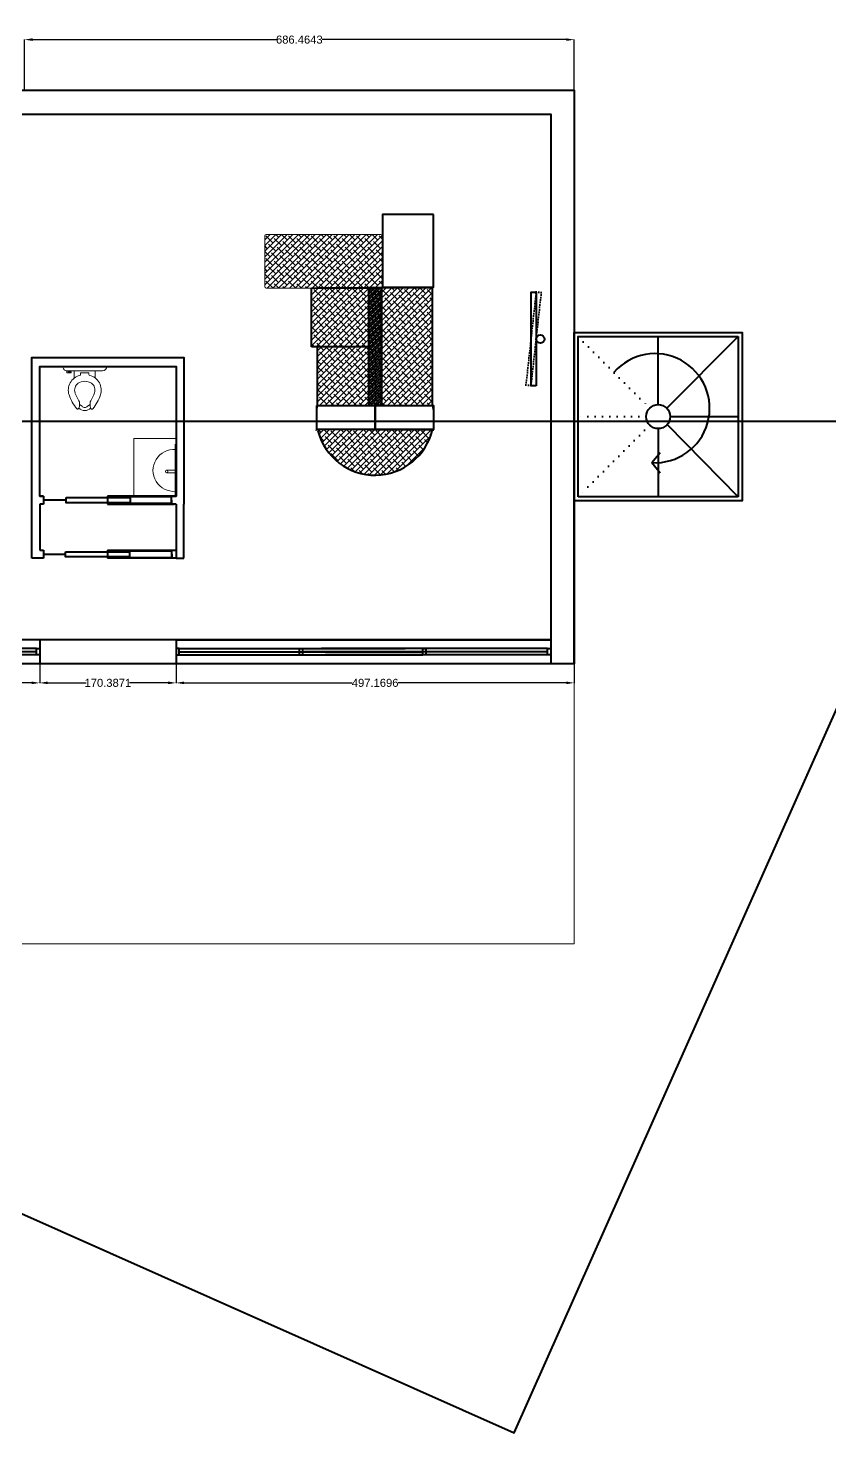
# Model space of a CAD drawing. Header units: inches. Extents: x -422522 to 22891, y -2973 to 414515.
# Drawn here: x 17667 to 18668, y 7134 to 8890 of the extents above; entities that cross this region are included whole.
import ezdxf

# ---------------------------------------------------------------- set-up
doc = ezdxf.new("R2010")
doc.units = ezdxf.units.IN
doc.header["$MEASUREMENT"] = 0
doc.linetypes.add('ACAD_ISO07W100', pattern=[3, 0, -3])
doc.layers.get('0').update_dxf_attribs({"lineweight": 40})
doc.layers.add('ARREDAMENTO', color=8, linetype='Continuous', lineweight=13)
doc.layers.add('Oggetto', color=7, linetype='Continuous')
doc.styles.add('ARCH', font='txt')
doc.styles.get("Standard").update_dxf_attribs({"font": 'Arial.ttf'})
doc.dimstyles.get("Standard").update_dxf_attribs({"dimtxt": 10, "dimasz": 10, "dimexe": 0.18, "dimexo": 0.0625, "dimgap": 0.09, "dimtad": 0, "dimtih": 1, "dimtoh": 1, "dimdec": 4, "dimzin": 0, "dimdsep": 46, "dimtxsty": 'Standard', "dimcen": 0.09, "dimadec": 0, "dimazin": 0, "dimtfac": 1, "dimtdec": 4, "dimtofl": 0, "dimtmove": 0, "dimatfit": 3, "dimfxl": 1, "dimtolj": 1, "dimtzin": 0, "dimarcsym": 0})

# ---------------------------------------------------------------- blocks, each defined once
blk = doc.blocks.new('block 32')
at = {"layer": 'Oggetto', "color": 7, "lineweight": 13, "true_color": 0xffffff}
blk.add_open_spline([(619.7, 908), (619.7, 909.1), (618.8, 910), (617.7, 910)], degree=3, dxfattribs=at)
blk = doc.blocks.new('block 33')
at = {"layer": 'Oggetto', "color": 7, "lineweight": 13, "true_color": 0xffffff}
blk.add_open_spline([(474.7, 910), (473.6, 910), (472.7, 909.1), (472.7, 908)], degree=3, dxfattribs=at)
blk = doc.blocks.new('block 34')
at = {"layer": 'Oggetto', "color": 7, "lineweight": 13, "true_color": 0xffffff}
blk.add_lwpolyline([(474.7, 910), (617.7, 910)], dxfattribs=at)
blk = doc.blocks.new('block 35')
at = {"layer": 'Oggetto', "color": 7, "lineweight": 13, "true_color": 0xffffff}
blk.add_lwpolyline([(472.7, 876.7), (472.7, 908)], dxfattribs=at)
blk = doc.blocks.new('block 36')
at = {"layer": 'Oggetto', "color": 7, "lineweight": 13, "true_color": 0xffffff}
blk.add_lwpolyline([(619.7, 876.7), (619.7, 908)], dxfattribs=at)
blk = doc.blocks.new('block 37')
at = {"layer": 'Oggetto', "color": 7, "lineweight": 13, "true_color": 0xffffff}
blk.add_lwpolyline([(472.7, 845), (472.7, 876.3)], dxfattribs=at)
blk = doc.blocks.new('block 38')
at = {"layer": 'Oggetto', "color": 7, "lineweight": 13, "true_color": 0xffffff}
blk.add_lwpolyline([(619.7, 845), (619.7, 876.3)], dxfattribs=at)
blk = doc.blocks.new('block 39')
at = {"layer": 'Oggetto', "color": 7, "lineweight": 13, "true_color": 0xffffff}
blk.add_open_spline([(617.7, 843), (618.8, 843), (619.7, 843.9), (619.7, 845)], degree=3, dxfattribs=at)
blk = doc.blocks.new('block 40')
at = {"layer": 'Oggetto', "color": 7, "lineweight": 13, "true_color": 0xffffff}
blk.add_open_spline([(472.7, 845), (472.7, 843.9), (473.6, 843), (474.7, 843)], degree=3, dxfattribs=at)
blk = doc.blocks.new('block 41')
at = {"layer": 'Oggetto', "color": 7, "lineweight": 13, "true_color": 0xffffff}
blk.add_lwpolyline([(617.7, 843), (474.7, 843)], dxfattribs=at)
blk = doc.blocks.new('block 42')
at = {"layer": 'Oggetto', "color": 7, "lineweight": 13, "true_color": 0xffffff}
blk.add_lwpolyline([(619.7, 876.7), (619.7, 876.3)], dxfattribs=at)
blk = doc.blocks.new('block 43')
at = {"layer": 'Oggetto', "color": 7, "lineweight": 13, "true_color": 0xffffff}
blk.add_lwpolyline([(472.7, 876.7), (472.7, 876.3)], dxfattribs=at)
blk = doc.blocks.new('15PTOI06')
for p, q in [((8, 8.5), (8, -8.5)), ((11.5, 5), (8, 5)), ((9, 2), (9.765178, 2)), ((9, -2), (9, 2)), ((23.431562, 2.5), (24.727861, 2.5)), ((24.931034, 1.327586), (24.062054, 2.5)), ((11.5, -5), (8, -5)), ((9, -6.5), (8.5, -6.5)), ((8.5, -6.5), (8.5, -8)), ((9.765178, -2), (9, -2)), ((9, -8.5), (9, -6.5)), ((23.431562, -2.5), (24.690476, -2.5)), ((24.931034, -1.327586), (24.062054, -2.5)), ((8.5, -8), (8, -8)), ((8, -8.5), (9, -8.5))]:
    blk.add_line(p, q)
for centre, radius, start, end in [((6, 8.5), 2, 0, 90), ((17.25, 0.65), 7.210062, 71.816347, 166.116636), ((12, -13.75), 22.534695, 51.265418, 70.559965), ((9.765178, 2.5), 0.5, 270, 346.116636), ((19.118098, 0), 6.118098, 147.797266, 212.202734), ((17.25, 0.65), 4.210062, 71.816347, 142.891702), ((12, -13.75), 19.534695, 57.937508, 70.559965), ((23.431562, 4.5), 2, 237.937508, 270), ((24.727861, 4.5), 2, 270, 314.939898), ((23.666667, 0), 1.833333, 313.602819, 46.397181), ((23.166667, 0), 3.833333, 313.602819, 46.397181), ((25.787408, 3.438228), 0.5, 314.939898, 51.265418), ((9.765178, -2.5), 0.5, 13.883364, 90), ((17.25, -0.65), 7.210062, 193.883364, 288.183653), ((17.25, -0.65), 4.210062, 217.108298, 288.183653), ((12, 13.75), 19.534695, 289.440035, 302.062492), ((12, 13.75), 22.534695, 289.440035, 308.665009), ((23.431562, -4.5), 2, 90, 122.062492), ((24.690476, -4.5), 2, 44.162471, 90), ((25.766527, -3.454957), 0.5, 308.665009, 44.162471), ((6, -8.5), 2, 270, 0)]:
    blk.add_arc(centre, radius, start, end)
at = {"style": 'ARCH'}
for tag, p, flags in [('ITEM', (0, -19.5), 3), ('ROOM_NUMBER', (0, -28.5), 1)]:
    blk.add_attdef(tag, p, '', height=6, dxfattribs=dict(at, flags=flags))
blk = doc.blocks.new('*D42')
at = {"color": 0, "lineweight": -2, "transparency": 16777216}
for p, q in [((17042.4, 8106.7), (17042.4, 8071.4)), ((17681.3, 8099.4), (17681.3, 8071.4)), ((17052.4, 8071.6), (17333.2, 8071.6)), ((17671.3, 8071.6), (17390.5, 8071.6))]:
    blk.add_line(p, q, dxfattribs=at)
at = {"color": 0, "transparency": 16777216}
for points in [[(17052.4, 8073.3), (17052.4, 8070), (17042.4, 8071.6)], [(17671.3, 8073.3), (17671.3, 8070), (17681.3, 8071.6)]]:
    blk.add_solid(points, dxfattribs=at)
at = {"layer": 'Defpoints', "color": 0, "transparency": 16777216}
for p in [(17042.4, 8106.8), (17681.3, 8099.4), (17681.3, 8071.6)]:
    blk.add_point(p, dxfattribs=at)
at = {"color": 0, "transparency": 16777216, "insert": (17361.9, 8071.6), "char_height": 10, "attachment_point": 5}
blk.add_mtext('\\A1;638.9090', dxfattribs=at)
blk = doc.blocks.new('*D43')
at = {"color": 0, "lineweight": -2, "transparency": 16777216}
for p, q in [((17681.3, 8095.3), (17681.3, 8071.4)), ((17851.7, 8095.3), (17851.7, 8071.4)), ((17691.3, 8071.6), (17739.3, 8071.6)), ((17841.7, 8071.6), (17793.7, 8071.6))]:
    blk.add_line(p, q, dxfattribs=at)
at = {"color": 0, "transparency": 16777216}
for points in [[(17691.3, 8073.3), (17691.3, 8070), (17681.3, 8071.6)], [(17841.7, 8073.3), (17841.7, 8070), (17851.7, 8071.6)]]:
    blk.add_solid(points, dxfattribs=at)
at = {"layer": 'Defpoints', "color": 0, "transparency": 16777216}
for p in [(17681.3, 8095.4), (17851.7, 8095.4), (17851.7, 8071.6)]:
    blk.add_point(p, dxfattribs=at)
at = {"color": 0, "transparency": 16777216, "insert": (17766.5, 8071.6), "char_height": 10, "attachment_point": 5}
blk.add_mtext('\\A1;170.3871', dxfattribs=at)
blk = doc.blocks.new('*D44')
at = {"color": 0, "lineweight": -2, "transparency": 16777216}
for p, q in [((17851.7, 8095.3), (17851.7, 8071.4)), ((18348.9, 8095.3), (18348.9, 8071.4)), ((17861.7, 8071.6), (18071.5, 8071.6)), ((18338.9, 8071.6), (18129.1, 8071.6))]:
    blk.add_line(p, q, dxfattribs=at)
at = {"color": 0, "transparency": 16777216}
for points in [[(17861.7, 8073.3), (17861.7, 8070), (17851.7, 8071.6)], [(18338.9, 8073.3), (18338.9, 8070), (18348.9, 8071.6)]]:
    blk.add_solid(points, dxfattribs=at)
at = {"layer": 'Defpoints', "color": 0, "transparency": 16777216}
for p in [(17851.7, 8095.4), (18348.9, 8095.4), (18348.9, 8071.6)]:
    blk.add_point(p, dxfattribs=at)
at = {"color": 0, "transparency": 16777216, "insert": (18100.3, 8071.6), "char_height": 10, "attachment_point": 5}
blk.add_mtext('\\A1;497.1696', dxfattribs=at)
blk = doc.blocks.new('*D52')
at = {"color": 0, "lineweight": -2, "transparency": 16777216}
for p, q in [((17662.4, 8812.3), (17662.4, 8875.5)), ((17672.4, 8875.3), (17977, 8875.3)), ((18338.9, 8875.3), (18034.3, 8875.3)), ((18348.9, 8812.2), (18348.9, 8875.5))]:
    blk.add_line(p, q, dxfattribs=at)
at = {"color": 0, "transparency": 16777216}
for points in [[(17672.4, 8877), (17672.4, 8873.7), (17662.4, 8875.3)], [(18338.9, 8877), (18338.9, 8873.7), (18348.9, 8875.3)]]:
    blk.add_solid(points, dxfattribs=at)
at = {"layer": 'Defpoints', "color": 0, "transparency": 16777216}
for p in [(18348.9, 8875.3), (17662.4, 8812.2), (18348.9, 8812.1)]:
    blk.add_point(p, dxfattribs=at)
at = {"color": 0, "transparency": 16777216, "insert": (18005.6, 8875.3), "char_height": 10, "attachment_point": 5}
blk.add_mtext('\\A1;686.4643', dxfattribs=at)

msp = doc.modelspace()

# ---------------------------------------------------------------- hatches: boundary and pattern name
at = {"lineweight": -2}
h = msp.add_hatch(dxfattribs=at)
h.set_pattern_fill('ANSI38', color=0, scale=40)
h.set_pattern_definition([(45, (7931.691, 5623.31), (-3.535534, 3.535534), []), (135, (7931.691, 5623.31), (-10.6066017, 3.535534), [12.5, -7.5])])
h.paths.add_polyline_path([(18092.11559, 8565.01048), (18034.02539, 8565.01048), (18020.88614, 8564.92109), (18020.88614, 8491.51048), (18092.11559, 8491.51048)])
h.paths.add_polyline_path([(18092.11559, 8491.51048), (18028.43599, 8491.51048), (18028.43599, 8418.19439), (18092.11559, 8418.19439)])
h.paths.add_polyline_path([(18171.89151, 8388.22986), (18092.11559, 8388.22986), (18028.43599, 8388.22986), (18028.88405, 8386.39064, 0.7856288524)])
edge = h.paths.add_edge_path()
edge.add_spline(control_points=[(18109.37768, 8630.0108), (18109.37768, 8631.11733), (18108.48436, 8632.01278), (18107.37784, 8632.01278)], knot_values=[0, 0, 0, 0, 1, 1, 1, 1], degree=3, periodic=0)
edge.add_line((18107.37784, 8632.01278), (17964.38033, 8632.01278))
edge.add_spline(control_points=[(17964.38033, 8632.01278), (17963.27594, 8632.01278), (17962.37836, 8631.11733), (17962.37836, 8630.0108)], knot_values=[0, 0, 0, 0, 1, 1, 1, 1], degree=3, periodic=0)
edge.add_line((17962.37836, 8630.0108), (17962.37836, 8598.71258))
edge.add_line((17962.37836, 8598.71258), (17962.37836, 8598.31175))
edge.add_line((17962.37836, 8598.31175), (17962.37836, 8567.01033))
edge.add_spline(control_points=[(17962.37836, 8567.01033), (17962.37836, 8565.90594), (17963.27594, 8565.01048), (17964.38033, 8565.01048)], knot_values=[0, 0, 0, 0, 1, 1, 1, 1], degree=3, periodic=0)
edge.add_line((17964.38033, 8565.01048), (18092.11559, 8565.01048))
edge.add_line((18092.11559, 8565.01048), (18092.11559, 8565.19439))
edge.add_line((18092.11559, 8565.19439), (18108.21755, 8565.19439))
edge.add_spline(control_points=[(18108.21755, 8565.19439), (18108.90322, 8565.51158), (18109.37768, 8566.20547), (18109.37768, 8567.01033)], knot_values=[0, 0, 0, 0, 0.7287827041, 0.7287827041, 0.7287827041, 0.7287827041], degree=3, periodic=0)
edge.add_line((18109.37768, 8567.01033), (18109.37768, 8630.0108))
h.paths.add_polyline_path([(18172.11559, 8565.01048), (18108.43599, 8565.01048), (18108.43599, 8418.19439), (18172.11559, 8418.19439)])
h = msp.add_hatch()
h.set_pattern_fill('ANSI38', color=0, scale=20)
h.set_pattern_definition([(45, (7931.6911, 5623.31), (-1.76776695, 1.76776695), []), (135, (7931.6911, 5623.31), (-5.30330086, 1.76776695), [6.25, -3.75])])
h.paths.add_polyline_path([(18108.43599, 8565.01048), (18092.11559, 8565.01048), (18092.11559, 8418.19439), (18108.43599, 8418.19439)])

# ---------------------------------------------------------------- linework, layer by layer
for p, q in [((18020.88614, 8564.92109), (18034.02539, 8565.01048)), ((18020.88614, 8491.51048), (18020.88614, 8564.92109)), ((18028.43599, 8565.01048), (18108.43599, 8565.01048)), ((18172.11559, 8565.01048), (18092.11559, 8565.01048)), ((18092.11559, 8565.01048), (18092.11559, 8418.19439)), ((18108.43599, 8565.19439), (18108.43599, 8418.19439)), ((18172.11559, 8418.01048), (18172.11559, 8565.01048)), ((18353.86394, 8504.26781), (18553.86394, 8504.26781)), ((18353.86394, 8304.26781), (18353.86394, 8504.26781)), ((18453.86394, 8419.26781), (18453.86394, 8504.26781)), ((18464.47055, 8414.87441), (18553.86394, 8504.26781)), ((18553.86394, 8504.26781), (18553.86394, 8304.26781)), ((17671.30726, 8477.98348), (17861.436, 8477.98348)), ((18092.11559, 8491.51048), (18020.88614, 8491.51048)), ((18028.43599, 8418.01048), (18028.43599, 8491.51048)), ((17681.30723, 8466.78149), (17851.69435, 8466.78149)), ((17851.69435, 8465.5795), (17851.69435, 8304.97851)), ((18465.04428, 8394.26781), (18553.86394, 8304.26781)), ((18468.86394, 8404.26781), (18553.86394, 8404.26781)), ((18092.11559, 8388.22986), (18028.43599, 8388.22986)), ((18028.88405, 8386.39064), (18028.43599, 8388.22986)), ((18092.11559, 8388.22986), (18172.11559, 8388.22986)), ((18453.86394, 8389.26781), (18453.86394, 8304.26781)), ((17851.53415, 8304.9785), (17851.53415, 8369.82803)), ((18446.02083, 8346.76781), (18456.2009, 8359.45431)), ((18446.02083, 8346.76781), (18456.2009, 8334.08131)), ((17681.30726, 8304.97851), (17686.08078, 8304.97851)), ((17681.30726, 8304.97851), (17686.08078, 8304.97851)), ((17686.08078, 8304.97851), (17686.08078, 8294.97851)), ((17766.08078, 8304.97851), (17769.21895, 8304.97851)), ((17766.08078, 8304.97851), (17766.08078, 8294.97851)), ((17766.08078, 8304.97851), (17851.69435, 8304.97851)), ((17846.08078, 8303.97851), (17766.08078, 8303.97851)), ((17766.08078, 8303.97851), (17766.08078, 8295.97851)), ((17791.30726, 8304.97851), (17781.30726, 8304.97851)), ((17799.08376, 8304.9785), (17851.53415, 8304.9785)), ((17846.08078, 8295.97851), (17846.08078, 8303.97851)), ((18553.86394, 8304.26781), (18353.86394, 8304.26781)), ((17671.43644, 8227.38968), (17671.43644, 8294.97851)), ((17681.43644, 8294.97851), (17681.43644, 8237.38968)), ((17714.31857, 8299.91074), (17686.08078, 8299.91074)), ((17766.08078, 8295.97851), (17846.08078, 8295.97851)), ((17766.08078, 8294.97851), (17791.30726, 8294.97851)), ((17769.21895, 8294.97851), (17849.21895, 8294.97851)), ((17846.08078, 8299.97851), (17846.08078, 8295.97851)), ((17851.82353, 8294.97851), (17851.82353, 8227.38968)), ((17861.56518, 8227.38968), (17861.56518, 8294.97851)), ((17681.43644, 8237.38968), (17686.16904, 8237.38968)), ((17686.16904, 8237.38968), (17686.16904, 8227.38968)), ((17713.60437, 8232.21012), (17686.16904, 8232.21012)), ((17766.16904, 8237.38968), (17766.16904, 8227.38968)), ((17766.16904, 8237.38968), (17851.82353, 8237.38968)), ((17846.16904, 8236.38968), (17766.16904, 8236.38968)), ((17766.16904, 8236.38968), (17766.16904, 8228.38968)), ((17846.16904, 8228.38968), (17846.16904, 8236.38968)), ((17846.16904, 8232.38968), (17846.16904, 8228.38968)), ((17681.43644, 8227.38968), (17671.43644, 8227.38968)), ((17686.16904, 8227.38968), (17681.43644, 8227.38968)), ((17766.16904, 8228.38968), (17846.16904, 8228.38968)), ((17851.82353, 8227.38968), (17766.16904, 8227.38968)), ((17851.82353, 8227.38968), (17861.56518, 8227.38968)), ((17677.30726, 8110.60806), (17292.13996, 8110.60806)), ((17677.30726, 8110.40806), (17293.76173, 8110.40806)), ((17677.30726, 8114.60806), (17313.50198, 8114.60806)), ((17677.30726, 8110.60806), (17677.30726, 8114.60806)), ((17677.30726, 8114.60806), (17681.30726, 8114.60806)), ((17677.30726, 8106.60806), (17677.30726, 8110.60806)), ((17677.30726, 8110.60806), (17677.30726, 8110.40806)), ((17681.30726, 8125.54615), (17681.30726, 8095.37692)), ((17851.69435, 8125.54615), (17851.69435, 8095.37692)), ((17851.69435, 8125.54615), (18319.5622, 8125.54615)), ((17855.69435, 8114.46154), (17851.69435, 8114.46154)), ((17851.69435, 8114.46154), (17851.69435, 8106.46154)), ((17855.69435, 8110.46154), (17855.69435, 8114.46154)), ((17855.69435, 8114.46154), (18137.95857, 8114.46154)), ((17855.69435, 8106.46154), (17855.69435, 8110.46154)), ((17855.69435, 8110.46154), (18159.32059, 8110.46154)), ((17855.69435, 8110.46154), (17855.69435, 8110.26154)), ((17855.69435, 8110.26154), (18157.69882, 8110.26154)), ((18005.69435, 8106.46154), (18005.69435, 8114.46154)), ((18005.69435, 8114.46154), (18009.69435, 8114.46154)), ((18009.69435, 8114.46154), (18009.69435, 8106.46154)), ((18315.5622, 8110.46154), (18011.93597, 8110.46154)), ((18315.5622, 8110.26154), (18013.55773, 8110.26154)), ((18315.5622, 8114.46154), (18033.29799, 8114.46154)), ((18159.69435, 8106.46154), (18159.69435, 8114.46154)), ((18159.69435, 8114.46154), (18163.69435, 8114.46154)), ((18163.69435, 8114.46154), (18163.69435, 8106.46154)), ((18315.5622, 8110.46154), (18315.5622, 8114.46154)), ((18315.5622, 8114.46154), (18319.5622, 8114.46154)), ((18315.5622, 8106.46154), (18315.5622, 8110.46154)), ((18315.5622, 8110.46154), (18315.5622, 8110.26154)), ((18319.5622, 8125.54615), (18319.5622, 8095.37692)), ((17677.30726, 8106.60806), (17318.1352, 8106.60806)), ((17677.30726, 8106.60806), (17527.30726, 8106.60806)), ((17681.30726, 8106.60806), (17677.30726, 8106.60806)), ((17851.69435, 8106.46154), (17855.69435, 8106.46154)), ((17855.69435, 8106.46154), (18133.32535, 8106.46154)), ((17855.69435, 8106.46154), (18005.69435, 8106.46154)), ((18009.69435, 8106.46154), (18159.69435, 8106.46154)), ((18315.5622, 8106.46154), (18037.9312, 8106.46154)), ((18319.5622, 8106.46154), (18315.5622, 8106.46154))]:
    msp.add_line(p, q)
at = {"linetype": 'ACAD_ISO07W100', "ltscale": 3}
for p, q in [((18353.86394, 8504.26781), (18443.1736, 8414.79001)), ((18438.86394, 8404.26781), (18353.86394, 8404.26781)), ((18443.25734, 8393.66121), (18353.86394, 8304.26781))]:
    msp.add_line(p, q, dxfattribs=at)
at = {"color": 5}
msp.add_line((17032.24719, 8398.641), (18690.7429, 8398.641), dxfattribs=at)
at = {"color": 1}
msp.add_line((18348.89739, 8095.37691), (18348.86394, 8299.26781), dxfattribs=at)
for points in [[(16446.99548, 7947.9595), (18274.08639, 7134.48622), (19087.55968, 8961.57713), (17260.46877, 9775.05042)], [(18173.11004, 8656.94491), (18109.37768, 8656.94491), (18109.37768, 8565.90594), (18173.11004, 8565.90594)], [(18092.11559, 8565.19439), (18092.11559, 8418.19439), (18108.43599, 8418.19439), (18108.43599, 8565.19439)], [(18301.40189, 8442.71857), (18295.08182, 8442.71857), (18295.08182, 8559.72818), (18301.40189, 8559.72818)], [(18027.29021, 8418.19439), (18100.27579, 8418.19439), (18100.27579, 8388.22986), (18027.29021, 8388.22986)], [(18100.27579, 8418.19439), (18173.26136, 8418.19439), (18173.26136, 8388.22986), (18100.27579, 8388.22986)], [(17714.31857, 8303.13412), (17794.13999, 8303.13412), (17794.13999, 8296.68737), (17714.31857, 8296.68737)], [(17713.60437, 8235.4335), (17793.42579, 8235.4335), (17793.42579, 8228.98675), (17713.60437, 8228.98675)]]:
    msp.add_lwpolyline(points, close=True)
for points in [[(17542.42116, 8812.12906), (18348.86395, 8812.12906), (18348.86395, 8095.37692), (17042.3983, 8095.37692), (17042.3983, 8812.12906), (17452.41039, 8812.12906)], [(17542.42116, 8782.29829), (18319.5622, 8782.29829), (18319.5622, 8125.54615), (17073.09654, 8125.54615), (17073.09654, 8782.29829), (17452.41039, 8782.29829)], [(18348.86394, 8504.26781), (18348.86394, 8509.26781), (18558.86394, 8509.26781), (18558.86394, 8299.26781), (18348.86394, 8299.26781), (18348.86394, 8504.26781)], [(17671.43644, 8294.97851), (17671.30726, 8477.98348), (17861.436, 8477.98348), (17861.56518, 8294.97851)], [(17686.08078, 8304.97851), (17681.30726, 8304.97851), (17681.30723, 8466.78149), (17851.69435, 8466.78149), (17851.69435, 8304.97851), (17766.08078, 8304.97851)], [(17686.08078, 8294.97851), (17681.43644, 8294.97851)], [(17851.82353, 8294.97851), (17766.08078, 8294.97851)]]:
    msp.add_lwpolyline(points)
at = {"linetype": 'ACAD_ISO07W100'}
msp.add_lwpolyline([(18294.99272, 8443.16502), (18288.7107, 8443.85747), (18301.53074, 8560.16266), (18307.81276, 8559.47021)], close=True, dxfattribs=at)
for centre, radius in [((18306.64471, 8501.22338), 5.24282), ((18453.86394, 8404.26781), 15)]:
    msp.add_circle(centre, radius)
for centre, radius, start, end in [((18449.94239, 8414.80579), 68.1509, 266.70124867, 138.98651348), ((18100.16375, 8404.72987), 73.6011, 169.45899828, 171.93714355), ((18100.16375, 8404.72987), 73.6011, 6.70560445, 10.54100172), ((18100.16375, 8404.72987), 73.6011, 194.42844087, 347.04524055)]:
    msp.add_arc(centre, radius, start, end)
at = {"layer": 'ARREDAMENTO'}
for p, q in [((17799.08376, 8304.9785), (17799.08376, 8376.80926)), ((17799.08376, 8376.80926), (17851.69435, 8376.80926)), ((17839.91937, 8337.32637), (17851.35187, 8337.32637)), ((17839.91937, 8334.05145), (17851.35187, 8334.05145)), ((18348.86395, 7745.37692), (18348.86395, 8095.37692)), ((18348.86395, 8065.37692), (18348.86395, 8085.37692)), ((18348.86395, 8045.37692), (18348.86395, 8065.37692)), ((18348.86395, 8025.37692), (18348.86395, 8045.37692)), ((18348.86395, 8005.37692), (18348.86395, 8025.37692)), ((18348.86395, 7985.37692), (18348.86395, 8005.37692)), ((18348.86395, 7965.37692), (18348.86395, 7985.37692)), ((18348.86395, 7945.37692), (18348.86395, 7965.37692)), ((18348.86395, 7925.37692), (18348.86395, 7945.37692)), ((18348.86395, 7905.37692), (18348.86395, 7925.37692)), ((18348.86395, 7885.37692), (18348.86395, 7905.37692)), ((18348.86395, 7865.37692), (18348.86395, 7885.37692)), ((18348.86395, 7845.37692), (18348.86395, 7865.37692)), ((18348.86395, 7825.37692), (18348.86395, 7845.37692)), ((18348.86395, 7805.37692), (18348.86395, 7825.37692)), ((18348.86395, 7785.37692), (18348.86395, 7805.37692)), ((18348.86395, 7765.37692), (18348.86395, 7785.37692)), ((18348.86395, 7745.37692), (18348.86395, 7765.37692)), ((17042.3983, 7745.37692), (18348.86395, 7745.37692))]:
    msp.add_line(p, q, dxfattribs=at)
msp.add_circle((17839.91937, 8335.68891), 1.63746, dxfattribs=at)
msp.add_arc((17848.98317, 8337.06032), 26.15714, 84.80438373, 275.19561627, dxfattribs=at)

# ---------------------------------------------------------------- block references
at = {"layer": 'ARREDAMENTO', "xscale": 2.619047619047628, "yscale": 2.619047619047628, "zscale": 2.619047619047628, "rotation": 270}
msp.add_blockref('15PTOI06', (17737.66075, 8482.49578), dxfattribs=at)
at = {"layer": 'Oggetto', "xscale": -1}
for name, p in [('block 32', (18582.0406, 7721.97526)), ('block 36', (18582.0406, 7721.97526)), ('block 34', (18582.0406, 7721.97526)), ('block 33', (18582.0406, 7721.97526)), ('block 35', (18582.0406, 7721.97526)), ('block 42', (18582.0406, 7721.97526)), ('block 38', (18582.0406, 7721.97526)), ('block 43', (18582.0406, 7721.97526)), ('block 37', (18582.0406, 7721.97526)), ('block 39', (18582.0406, 7721.97526)), ('block 40', (18582.0406, 7721.97526)), ('block 41', (18582.0406, 7721.97526)), ('block 32', (18645.92428, 7478.37625)), ('block 33', (18645.92428, 7478.37625))]:
    msp.add_blockref(name, p, dxfattribs=at)

# ---------------------------------------------------------------- dimensions: what is measured, and where the dimension line sits
at = {"color": 2}
dim = msp.add_linear_dim(base=(18348.86395, 8875.33684), p1=(17662.39962, 8812.19156), p2=(18348.86395, 8812.12906), dimstyle='Standard', dxfattribs=at)
dim.commit()
dim.dimension.update_dxf_attribs({"geometry": '*D52', "text_midpoint": (18005.63179, 8875.33684)})
for base, p1, p2, picture, middle in [((17681.30726, 8071.61872), (17042.3983, 8106.7683), (17681.30726, 8099.43393), '*D42', (17361.85278, 8071.61872)), ((17851.69435, 8071.61872), (17681.30726, 8095.37692), (17851.69435, 8095.37692), '*D43', (17766.50081, 8071.61872)), ((18348.86395, 8071.61872), (17851.69435, 8095.37692), (18348.86395, 8095.37692), '*D44', (18100.27915, 8071.61872))]:
    dim = msp.add_linear_dim(base=base, p1=p1, p2=p2, dimstyle='Standard')
    dim.commit()
    dim.dimension.update_dxf_attribs({"geometry": picture, "text_midpoint": middle})

doc.saveas('drawing.dxf')
